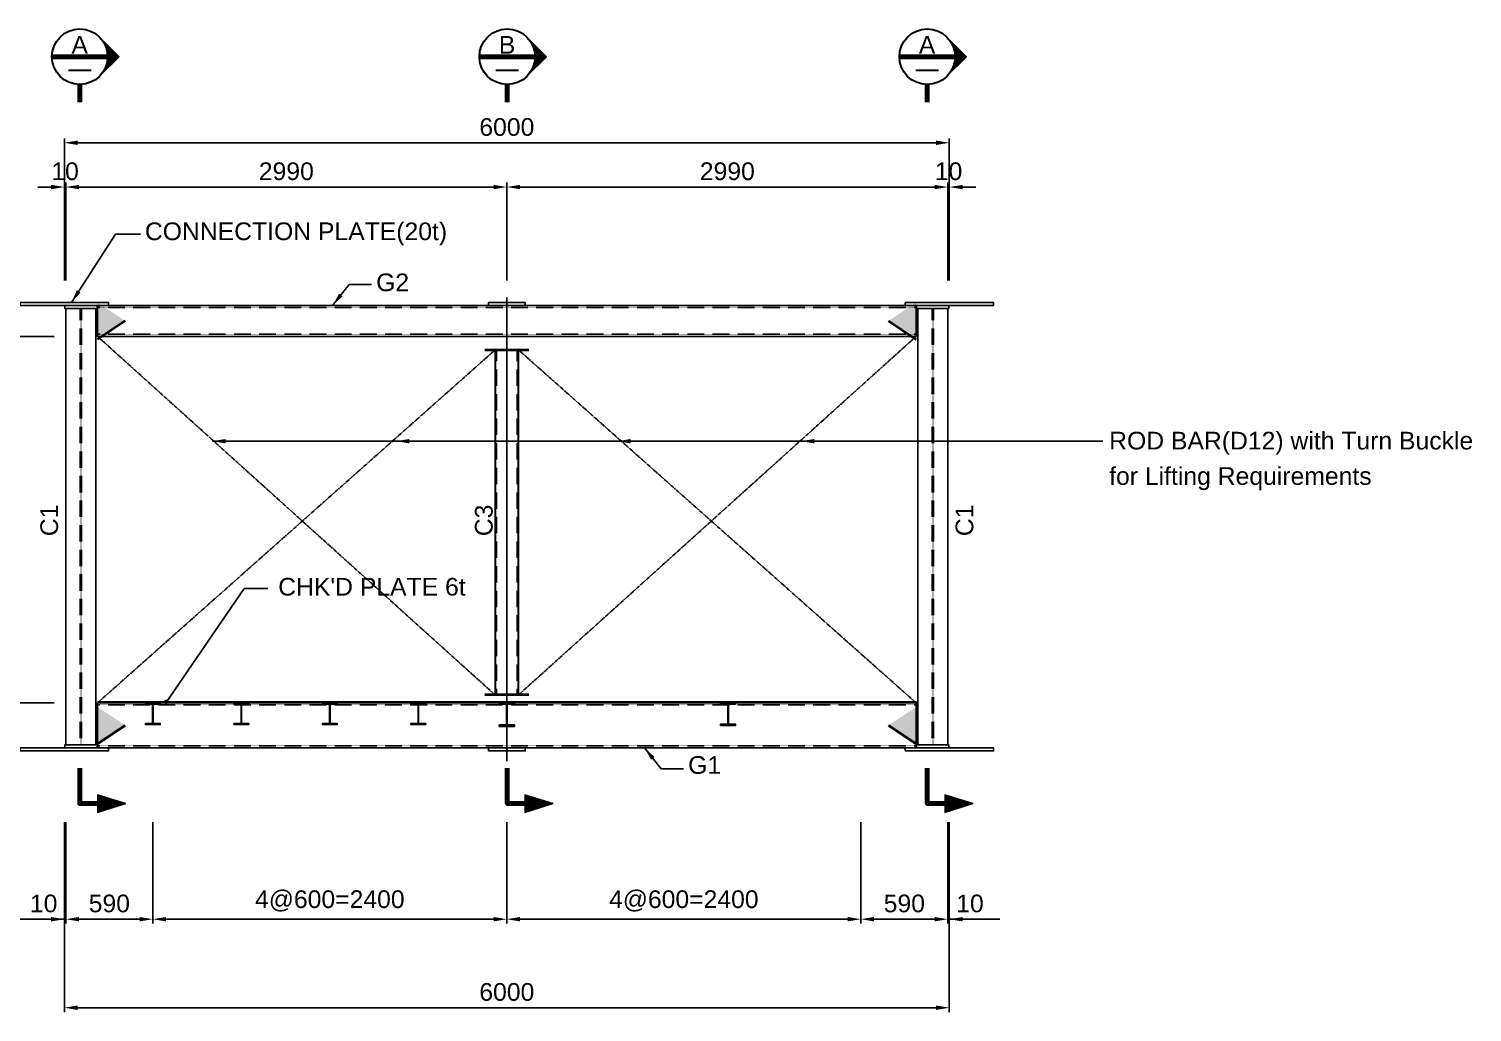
# Model space of a CAD drawing. Header units: millimetres. Extents: x 376548 to 485787, y -156716 to -17718.
# Drawn here: x 393001 to 402786, y -58053 to -51386 of the extents above; entities that cross this region are included whole.
import ezdxf
from ezdxf.enums import TextEntityAlignment as Align

# ---------------------------------------------------------------- set-up
doc = ezdxf.new("R2010")
doc.units = ezdxf.units.MM
doc.header["$LTSCALE"] = 2
for name, pattern in [('CENTER', [2, 1.25, -0.25, 0.25, -0.25]), ('CENTER2', [28.575, 19.05, -3.175, 3.175, -3.175]), ('HIDDEN', [0.375, 0.25, -0.125])]:
    doc.linetypes.add(name, pattern=pattern)
doc.layers.get('Defpoints').update_dxf_attribs({"color": 250})
for name, color, linetype in [('#20_GR', 3, 'Continuous'), ('C_BLOCK', 7, 'Continuous'), ('C_CEN', 1, 'CENTER'), ('C_COLUMN-01', 2, 'Continuous'), ('C_DIM', 7, 'Continuous'), ('C_GIRDER', 2, 'Continuous'), ('C_TEXT_01', 2, 'Continuous')]:
    doc.layers.add(name, color=color, linetype=linetype)
doc.layers.add('C_STEEL', color=2, linetype='Continuous', lineweight=30)
doc.styles.add('Arial', font='arial.ttf')
doc.dimstyles.new('일반도면_0020', dxfattribs={"dimtxt": 80, "dimasz": 60, "dimexe": 20, "dimexo": 100, "dimgap": 30, "dimtad": 1, "dimdec": 0, "dimzin": 0, "dimdsep": 46, "dimtxsty": 'Arial', "dimcen": -100, "dimclrd": 7, "dimclre": 7, "dimclrt": 2, "dimadec": 8, "dimazin": 0, "dimtfac": 1, "dimtdec": 0, "dimtix": 1, "dimtmove": 2, "dimatfit": 3, "dimfxl": 1, "dimtolj": 1, "dimtzin": 0, "dimarcsym": 0})
doc.dimstyles.new('일반도면_0030', dxfattribs={"dimtxt": 120, "dimasz": 90, "dimexe": 30, "dimexo": 150, "dimgap": 45, "dimtad": 1, "dimdec": 0, "dimzin": 0, "dimdsep": 46, "dimtxsty": 'Arial', "dimcen": -150, "dimclrd": 7, "dimclre": 7, "dimclrt": 2, "dimadec": 8, "dimazin": 0, "dimtfac": 1, "dimtdec": 0, "dimtix": 1, "dimtmove": 2, "dimatfit": 3, "dimfxl": 1, "dimtolj": 1, "dimtzin": 0, "dimarcsym": 0})

# ---------------------------------------------------------------- blocks, each defined once
blk = doc.blocks.new('MS')
at = {"layer": 'C_BLOCK', "color": 1, "linetype": 'Continuous', "lineweight": 13}
for p, q in [((-8.67, 3.56), (-7, 8.89)), ((-8.58, 3.62), (-7, 8.68)), ((-7, 8.89), (-5.33, 3.56)), ((-7, 8.68), (-5.42, 3.62)), ((-8.5, 3.69), (-7, 8.47)), ((-8.41, 3.75), (-7, 8.26)), ((-8.33, 3.81), (-7, 8.06)), ((-8.24, 3.87), (-7, 7.85)), ((-8.16, 3.94), (-7, 7.64)), ((-8.07, 4), (-7, 7.43)), ((-7.99, 4.06), (-7, 7.22)), ((-7.9, 4.12), (-7, 7.01)), ((-7.82, 4.19), (-7, 6.8)), ((-7.73, 4.25), (-7, 6.59)), ((-7.65, 4.31), (-7, 6.39)), ((-7.56, 4.37), (-7, 6.18)), ((-7.48, 4.43), (-7, 5.97)), ((-7.39, 4.5), (-7, 5.76)), ((-7, 8.47), (-5.5, 3.69)), ((-7, 8.26), (-5.59, 3.75)), ((-7, 8.06), (-5.67, 3.81)), ((-7, 7.85), (-5.76, 3.87)), ((-7, 7.64), (-5.84, 3.94)), ((-7, 7.43), (-5.93, 4)), ((-7, 7.22), (-6.01, 4.06)), ((-7, 7.01), (-6.1, 4.12)), ((-7, 6.8), (-6.18, 4.19)), ((-7, 6.59), (-6.27, 4.25)), ((-7, 6.39), (-6.35, 4.31)), ((-7, 6.18), (-6.44, 4.37)), ((-7, 5.97), (-6.52, 4.43)), ((-7, 5.76), (-6.61, 4.5)), ((-5.33, 3.56), (-8.67, 3.56)), ((-5.42, 3.62), (-8.58, 3.62)), ((-5.5, 3.69), (-8.5, 3.69)), ((-5.59, 3.75), (-8.41, 3.75)), ((-5.67, 3.81), (-8.33, 3.81)), ((-5.76, 3.87), (-8.24, 3.87)), ((-5.84, 3.94), (-8.16, 3.94)), ((-5.93, 4), (-8.07, 4)), ((-6.01, 4.06), (-7.99, 4.06)), ((-6.1, 4.12), (-7.9, 4.12)), ((-6.18, 4.19), (-7.82, 4.19)), ((-6.27, 4.25), (-7.73, 4.25)), ((-6.35, 4.31), (-7.65, 4.31)), ((-6.44, 4.37), (-7.56, 4.37)), ((-6.52, 4.43), (-7.48, 4.43)), ((-6.61, 4.5), (-7.39, 4.5)), ((-7.31, 4.56), (-7, 5.55)), ((-6.69, 4.56), (-7.31, 4.56)), ((-7.22, 4.62), (-7, 5.34)), ((-6.78, 4.62), (-7.22, 4.62)), ((-7.14, 4.68), (-7, 5.13)), ((-6.86, 4.68), (-7.14, 4.68)), ((-7.06, 4.75), (-7, 4.92)), ((-6.94, 4.75), (-7.06, 4.75)), ((-7, 5.55), (-6.69, 4.56)), ((-7, 5.34), (-6.78, 4.62)), ((-7, 5.13), (-6.86, 4.68)), ((-7, 4.92), (-6.94, 4.75))]:
    blk.add_line(p, q, dxfattribs=at)
at = {"layer": 'C_BLOCK', "color": 3, "linetype": 'Continuous', "lineweight": 70, "flags": 128}
blk.add_lwpolyline([(-7, 3.5), (-7, 0), (0, 0)], dxfattribs=at)
at = {"layer": 'C_BLOCK', "color": 1, "linetype": 'Continuous', "lineweight": 13}
blk.add_3dface([(-8.75, 3.5), (-7, 9.1), (-5.25, 3.5)], dxfattribs=at)
blk = doc.blocks.new('*D261')
at = {"layer": 'C_DIM', "color": 7, "lineweight": -2, "transparency": 16777216}
for p, q in [((392391.4, -53171.5), (392391.4, -53081.5)), ((392841.4, -53261.5), (392361.4, -53261.5)), ((392391.4, -53261.5), (392391.4, -53471.5)), ((393171.9, -53471.5), (392361.4, -53471.5)), ((392391.4, -53561.5), (392391.4, -53651.5))]:
    blk.add_line(p, q, dxfattribs=at)
at = {"layer": 'C_DIM', "color": 7, "transparency": 16777216}
for points in [[(392376.4, -53171.5), (392406.4, -53171.5), (392391.4, -53261.5)], [(392376.4, -53561.5), (392406.4, -53561.5), (392391.4, -53471.5)]]:
    blk.add_solid(points, dxfattribs=at)
at = {"layer": 'Defpoints', "color": 0, "transparency": 16777216}
for p in [(392991.4, -53261.5), (392391.4, -53471.5), (393321.9, -53471.5)]:
    blk.add_point(p, dxfattribs=at)
at = {"layer": 'C_DIM', "color": 2, "transparency": 16777216, "insert": (392285.1, -53398.9), "char_height": 120, "attachment_point": 5, "rotation": 90, "style": 'Arial'}
blk.add_mtext('\\A1;210', dxfattribs=at)
blk = doc.blocks.new('*D262')
at = {"layer": 'C_DIM', "color": 7, "lineweight": -2, "transparency": 16777216}
for p, q in [((393171.9, -53471.5), (392361.4, -53471.5)), ((392391.4, -53561.5), (392391.4, -55865.5)), ((393171.9, -55955.5), (392361.4, -55955.5))]:
    blk.add_line(p, q, dxfattribs=at)
at = {"layer": 'C_DIM', "color": 7, "transparency": 16777216}
for points in [[(392376.4, -53561.5), (392406.4, -53561.5), (392391.4, -53471.5)], [(392376.4, -55865.5), (392406.4, -55865.5), (392391.4, -55955.5)]]:
    blk.add_solid(points, dxfattribs=at)
at = {"layer": 'Defpoints', "color": 0, "transparency": 16777216}
for p in [(393321.9, -53471.5), (392391.4, -55955.5), (393321.9, -55955.5)]:
    blk.add_point(p, dxfattribs=at)
at = {"layer": 'C_DIM', "color": 2, "transparency": 16777216, "insert": (392285.1, -54713.5), "char_height": 120, "attachment_point": 5, "rotation": 90, "style": 'Arial'}
blk.add_mtext('\\A1;2484', dxfattribs=at)
blk = doc.blocks.new('*D263')
at = {"layer": 'C_DIM', "color": 7, "lineweight": -2, "transparency": 16777216}
for p, q in [((392391.4, -55865.5), (392391.4, -55775.5)), ((393171.9, -55955.5), (392361.4, -55955.5)), ((392391.4, -55955.5), (392391.4, -56261.5)), ((392841.4, -56261.5), (392361.4, -56261.5)), ((392391.4, -56351.5), (392391.4, -56441.5))]:
    blk.add_line(p, q, dxfattribs=at)
at = {"layer": 'C_DIM', "color": 7, "transparency": 16777216}
for points in [[(392376.4, -55865.5), (392406.4, -55865.5), (392391.4, -55955.5)], [(392376.4, -56351.5), (392406.4, -56351.5), (392391.4, -56261.5)]]:
    blk.add_solid(points, dxfattribs=at)
at = {"layer": 'Defpoints', "color": 0, "transparency": 16777216}
for p in [(393321.9, -55955.5), (392391.4, -56261.5), (392991.4, -56261.5)]:
    blk.add_point(p, dxfattribs=at)
at = {"layer": 'C_DIM', "color": 2, "transparency": 16777216, "insert": (392285.1, -56108.5), "char_height": 120, "attachment_point": 5, "rotation": 90, "style": 'Arial'}
blk.add_mtext('\\A1;306', dxfattribs=at)
blk = doc.blocks.new('*D264')
at = {"layer": 'C_DIM', "color": 7, "lineweight": -2, "transparency": 16777216}
for p, q in [((393241.4, -53091.5), (393241.4, -52128.5)), ((399241.4, -53091.5), (399241.4, -52128.5)), ((393331.4, -52158.5), (399151.4, -52158.5))]:
    blk.add_line(p, q, dxfattribs=at)
at = {"layer": 'C_DIM', "color": 7, "transparency": 16777216}
for points in [[(393331.4, -52143.5), (393331.4, -52173.5), (393241.4, -52158.5)], [(399151.4, -52143.5), (399151.4, -52173.5), (399241.4, -52158.5)]]:
    blk.add_solid(points, dxfattribs=at)
at = {"layer": 'Defpoints', "color": 0, "transparency": 16777216}
for p in [(399241.4, -52158.5), (393241.4, -53241.5), (399241.4, -53241.5)]:
    blk.add_point(p, dxfattribs=at)
at = {"layer": 'C_DIM', "color": 2, "transparency": 16777216, "insert": (396241.4, -52052.2), "char_height": 120, "attachment_point": 5, "style": 'Arial'}
blk.add_mtext('\\A1;6000', dxfattribs=at)
blk = doc.blocks.new('*D265')
at = {"layer": 'C_DIM', "color": 7, "lineweight": -2, "transparency": 16777216}
for p, q in [((393251.4, -53091.5), (393251.4, -52428.5)), ((396241.4, -53091.5), (396241.4, -52428.5)), ((393341.4, -52458.5), (396151.4, -52458.5))]:
    blk.add_line(p, q, dxfattribs=at)
at = {"layer": 'C_DIM', "color": 7, "transparency": 16777216}
for points in [[(393341.4, -52443.5), (393341.4, -52473.5), (393251.4, -52458.5)], [(396151.4, -52443.5), (396151.4, -52473.5), (396241.4, -52458.5)]]:
    blk.add_solid(points, dxfattribs=at)
at = {"layer": 'Defpoints', "color": 0, "transparency": 16777216}
for p in [(396241.4, -52458.5), (393251.4, -53241.5), (396241.4, -53241.5)]:
    blk.add_point(p, dxfattribs=at)
at = {"layer": 'C_DIM', "color": 2, "transparency": 16777216, "insert": (394746.4, -52352.2), "char_height": 120, "attachment_point": 5, "style": 'Arial'}
blk.add_mtext('\\A1;2990', dxfattribs=at)
blk = doc.blocks.new('*D266')
at = {"layer": 'C_DIM', "color": 7, "lineweight": -2, "transparency": 16777216}
for p, q in [((393241.4, -53091.5), (393241.4, -52428.5)), ((393251.4, -53091.5), (393251.4, -52428.5)), ((393151.4, -52458.5), (393061.4, -52458.5)), ((393251.4, -52458.5), (393241.4, -52458.5)), ((393341.4, -52458.5), (393431.4, -52458.5))]:
    blk.add_line(p, q, dxfattribs=at)
at = {"layer": 'C_DIM', "color": 7, "transparency": 16777216}
for points in [[(393151.4, -52443.5), (393151.4, -52473.5), (393241.4, -52458.5)], [(393341.4, -52443.5), (393341.4, -52473.5), (393251.4, -52458.5)]]:
    blk.add_solid(points, dxfattribs=at)
at = {"layer": 'Defpoints', "color": 0, "transparency": 16777216}
for p in [(393241.4, -52458.5), (393241.4, -53241.5), (393251.4, -53241.5)]:
    blk.add_point(p, dxfattribs=at)
at = {"layer": 'C_DIM', "color": 2, "transparency": 16777216, "insert": (393246.4, -52352.2), "char_height": 120, "attachment_point": 5, "style": 'Arial'}
blk.add_mtext('\\A1;10', dxfattribs=at)
blk = doc.blocks.new('*D267')
at = {"layer": 'C_DIM', "color": 7, "lineweight": -2, "transparency": 16777216}
for p, q in [((396241.4, -53091.5), (396241.4, -52428.5)), ((399231.4, -53091.5), (399231.4, -52428.5)), ((399141.4, -52458.5), (396331.4, -52458.5))]:
    blk.add_line(p, q, dxfattribs=at)
at = {"layer": 'C_DIM', "color": 7, "transparency": 16777216}
for points in [[(396331.4, -52443.5), (396331.4, -52473.5), (396241.4, -52458.5)], [(399141.4, -52443.5), (399141.4, -52473.5), (399231.4, -52458.5)]]:
    blk.add_solid(points, dxfattribs=at)
at = {"layer": 'Defpoints', "color": 0, "transparency": 16777216}
for p in [(396241.4, -52458.5), (396241.4, -53241.5), (399231.4, -53241.5)]:
    blk.add_point(p, dxfattribs=at)
at = {"layer": 'C_DIM', "color": 2, "transparency": 16777216, "insert": (397736.4, -52352.2), "char_height": 120, "attachment_point": 5, "style": 'Arial'}
blk.add_mtext('\\A1;2990', dxfattribs=at)
blk = doc.blocks.new('*D268')
at = {"layer": 'C_DIM', "color": 7, "lineweight": -2, "transparency": 16777216}
for p, q in [((399231.4, -53091.5), (399231.4, -52428.5)), ((399241.4, -53091.5), (399241.4, -52428.5)), ((399141.4, -52458.5), (399051.4, -52458.5)), ((399231.4, -52458.5), (399241.4, -52458.5)), ((399331.4, -52458.5), (399421.4, -52458.5))]:
    blk.add_line(p, q, dxfattribs=at)
at = {"layer": 'C_DIM', "color": 7, "transparency": 16777216}
for points in [[(399141.4, -52443.5), (399141.4, -52473.5), (399231.4, -52458.5)], [(399331.4, -52443.5), (399331.4, -52473.5), (399241.4, -52458.5)]]:
    blk.add_solid(points, dxfattribs=at)
at = {"layer": 'Defpoints', "color": 0, "transparency": 16777216}
for p in [(399241.4, -52458.5), (399231.4, -53241.5), (399241.4, -53241.5)]:
    blk.add_point(p, dxfattribs=at)
at = {"layer": 'C_DIM', "color": 2, "transparency": 16777216, "insert": (399236.4, -52352.2), "char_height": 120, "attachment_point": 5, "style": 'Arial'}
blk.add_mtext('\\A1;10', dxfattribs=at)
blk = doc.blocks.new('*D112')
at = {"layer": 'C_DIM', "color": 7, "lineweight": -2, "transparency": 16777216}
for p, q in [((393241.4, -56765.6), (393241.4, -58053)), ((399241.4, -56765.6), (399241.4, -58053)), ((393331.4, -58023), (399151.4, -58023))]:
    blk.add_line(p, q, dxfattribs=at)
at = {"layer": 'C_DIM', "color": 7, "transparency": 16777216}
for points in [[(393331.4, -58008), (393331.4, -58038), (393241.4, -58023)], [(399151.4, -58008), (399151.4, -58038), (399241.4, -58023)]]:
    blk.add_solid(points, dxfattribs=at)
at = {"layer": 'Defpoints', "color": 0, "transparency": 16777216}
for p in [(393241.4, -56615.6), (399241.4, -56615.6), (399241.4, -58023)]:
    blk.add_point(p, dxfattribs=at)
at = {"layer": 'C_DIM', "color": 2, "transparency": 16777216, "insert": (396241.4, -57916.8), "char_height": 120, "attachment_point": 5, "style": 'Arial'}
blk.add_mtext('\\A1;6000', dxfattribs=at)
blk = doc.blocks.new('*D113')
at = {"layer": 'C_DIM', "color": 7, "lineweight": -2, "transparency": 16777216}
for p, q in [((393241.4, -56765.6), (393241.4, -57453)), ((393251.4, -56765.6), (393251.4, -57453)), ((393151.4, -57423), (393061.4, -57423)), ((393251.4, -57423), (393241.4, -57423)), ((393341.4, -57423), (393431.4, -57423))]:
    blk.add_line(p, q, dxfattribs=at)
at = {"layer": 'C_DIM', "color": 7, "transparency": 16777216}
for points in [[(393151.4, -57408), (393151.4, -57438), (393241.4, -57423)], [(393341.4, -57408), (393341.4, -57438), (393251.4, -57423)]]:
    blk.add_solid(points, dxfattribs=at)
at = {"layer": 'Defpoints', "color": 0, "transparency": 16777216}
for p in [(393241.4, -56615.6), (393251.4, -56615.6), (393241.4, -57423)]:
    blk.add_point(p, dxfattribs=at)
at = {"layer": 'C_DIM', "color": 2, "transparency": 16777216, "insert": (393101.3, -57316.8), "char_height": 120, "attachment_point": 5, "style": 'Arial'}
blk.add_mtext('\\A1;10', dxfattribs=at)
blk = doc.blocks.new('*D114')
at = {"layer": 'C_DIM', "color": 7, "lineweight": -2, "transparency": 16777216}
for p, q in [((399231.4, -56765.6), (399231.4, -57453)), ((399241.4, -56765.6), (399241.4, -57453)), ((399141.4, -57423), (399051.4, -57423)), ((399241.4, -57423), (399231.4, -57423)), ((399331.4, -57423), (399421.4, -57423))]:
    blk.add_line(p, q, dxfattribs=at)
at = {"layer": 'C_DIM', "color": 7, "transparency": 16777216}
for points in [[(399141.4, -57408), (399141.4, -57438), (399231.4, -57423)], [(399331.4, -57408), (399331.4, -57438), (399241.4, -57423)]]:
    blk.add_solid(points, dxfattribs=at)
at = {"layer": 'Defpoints', "color": 0, "transparency": 16777216}
for p in [(399231.4, -56615.6), (399241.4, -56615.6), (399231.4, -57423)]:
    blk.add_point(p, dxfattribs=at)
at = {"layer": 'C_DIM', "color": 2, "transparency": 16777216, "insert": (399381.5, -57316.8), "char_height": 120, "attachment_point": 5, "style": 'Arial'}
blk.add_mtext('\\A1;10', dxfattribs=at)
blk = doc.blocks.new('*D115')
at = {"layer": 'C_DIM', "color": 7, "lineweight": -2, "transparency": 16777216}
for p, q in [((393841.4, -56765.6), (393841.4, -57453)), ((396241.4, -56765.6), (396241.4, -57453)), ((393931.4, -57423), (396151.4, -57423))]:
    blk.add_line(p, q, dxfattribs=at)
at = {"layer": 'C_DIM', "color": 7, "transparency": 16777216}
for points in [[(393931.4, -57408), (393931.4, -57438), (393841.4, -57423)], [(396151.4, -57408), (396151.4, -57438), (396241.4, -57423)]]:
    blk.add_solid(points, dxfattribs=at)
at = {"layer": 'Defpoints', "color": 0, "transparency": 16777216}
for p in [(393841.4, -56615.6), (396241.4, -56615.6), (396241.4, -57423)]:
    blk.add_point(p, dxfattribs=at)
at = {"layer": 'C_DIM', "color": 2, "transparency": 16777216, "insert": (395041.4, -57299.3), "char_height": 120, "attachment_point": 5, "style": 'Arial'}
blk.add_mtext('\\A1;4@600=2400', dxfattribs=at)
blk = doc.blocks.new('*D116')
at = {"layer": 'C_DIM', "color": 7, "lineweight": -2, "transparency": 16777216}
for p, q in [((393251.4, -56765.6), (393251.4, -57453)), ((393841.4, -56765.6), (393841.4, -57453)), ((393751.4, -57423), (393341.4, -57423))]:
    blk.add_line(p, q, dxfattribs=at)
at = {"layer": 'C_DIM', "color": 7, "transparency": 16777216}
for points in [[(393341.4, -57408), (393341.4, -57438), (393251.4, -57423)], [(393751.4, -57408), (393751.4, -57438), (393841.4, -57423)]]:
    blk.add_solid(points, dxfattribs=at)
at = {"layer": 'Defpoints', "color": 0, "transparency": 16777216}
for p in [(393251.4, -56615.6), (393841.4, -56615.6), (393251.4, -57423)]:
    blk.add_point(p, dxfattribs=at)
at = {"layer": 'C_DIM', "color": 2, "transparency": 16777216, "insert": (393546.4, -57316.8), "char_height": 120, "attachment_point": 5, "style": 'Arial'}
blk.add_mtext('\\A1;590', dxfattribs=at)
blk = doc.blocks.new('*D44')
at = {"layer": 'C_DIM', "color": 7, "lineweight": -2, "transparency": 16777216}
for p, q in [((396241.4, -56765.6), (396241.4, -57453)), ((398641.4, -56765.6), (398641.4, -57453)), ((398551.4, -57423), (396331.4, -57423))]:
    blk.add_line(p, q, dxfattribs=at)
at = {"layer": 'C_DIM', "color": 7, "transparency": 16777216}
for points in [[(396331.4, -57408), (396331.4, -57438), (396241.4, -57423)], [(398551.4, -57408), (398551.4, -57438), (398641.4, -57423)]]:
    blk.add_solid(points, dxfattribs=at)
at = {"layer": 'Defpoints', "color": 0, "transparency": 16777216}
for p in [(396241.4, -56615.6), (398641.4, -56615.6), (396241.4, -57423)]:
    blk.add_point(p, dxfattribs=at)
at = {"layer": 'C_DIM', "color": 2, "transparency": 16777216, "insert": (397441.4, -57299.3), "char_height": 120, "attachment_point": 5, "style": 'Arial'}
blk.add_mtext('\\A1;4@600=2400', dxfattribs=at)
blk = doc.blocks.new('*D45')
at = {"layer": 'C_DIM', "color": 7, "lineweight": -2, "transparency": 16777216}
for p, q in [((398641.4, -56765.6), (398641.4, -57453)), ((399231.4, -56765.6), (399231.4, -57453)), ((398731.4, -57423), (399141.4, -57423))]:
    blk.add_line(p, q, dxfattribs=at)
at = {"layer": 'C_DIM', "color": 7, "transparency": 16777216}
for points in [[(398731.4, -57408), (398731.4, -57438), (398641.4, -57423)], [(399141.4, -57408), (399141.4, -57438), (399231.4, -57423)]]:
    blk.add_solid(points, dxfattribs=at)
at = {"layer": 'Defpoints', "color": 0, "transparency": 16777216}
for p in [(398641.4, -56615.6), (399231.4, -56615.6), (399231.4, -57423)]:
    blk.add_point(p, dxfattribs=at)
at = {"layer": 'C_DIM', "color": 2, "transparency": 16777216, "insert": (398936.4, -57316.8), "char_height": 120, "attachment_point": 5, "style": 'Arial'}
blk.add_mtext('\\A1;590', dxfattribs=at)

msp = doc.modelspace()

# ---------------------------------------------------------------- linework, layer by layer
at = {"layer": '#20_GR', "color": 1}
for p, q in [((393932.1, -55953.8), (394460, -55179.8)), ((394460, -55179.8), (394620.5, -55179.8))]:
    msp.add_line(p, q, dxfattribs=at)
at = {"color": 4, "const_width": 15}
msp.add_lwpolyline([(393939.6, -55948.8, -1), (393924.6, -55948.8, -1)], format="xyb", close=True, dxfattribs=at)
at = {"layer": 'C_BLOCK', "color": 1, "linetype": 'Continuous', "lineweight": 0}
for p, q in [((393613, -51574.5), (393473.2, -51435.1)), ((396510.5, -51574.5), (396370.7, -51435.1)), ((399358, -51574.5), (399218.2, -51435.1)), ((393521.6, -51643.9), (393602, -51563.5)), ((393529.7, -51530.8), (393549.5, -51511)), ((393530.7, -51534.9), (393552, -51513.5)), ((393531.5, -51539), (393554.5, -51516)), ((393532.3, -51543.3), (393557, -51518.5)), ((393532.9, -51547.6), (393559.5, -51521)), ((393533.5, -51552), (393562, -51523.5)), ((393534, -51556.5), (393564.5, -51526)), ((393534.4, -51561.2), (393567, -51528.5)), ((393534.6, -51565.9), (393569.5, -51531)), ((393534.8, -51570.7), (393572, -51533.5)), ((393534.8, -51575.7), (393574.5, -51536)), ((396419.1, -51643.9), (396499.5, -51563.5)), ((396427.2, -51530.8), (396447, -51511)), ((396428.2, -51534.9), (396449.5, -51513.5)), ((396429, -51539), (396452, -51516)), ((396429.8, -51543.3), (396454.5, -51518.5)), ((396430.4, -51547.6), (396457, -51521)), ((396431, -51552), (396459.5, -51523.5)), ((396431.5, -51556.5), (396462, -51526)), ((396431.9, -51561.2), (396464.5, -51528.5)), ((396432.1, -51565.9), (396467, -51531)), ((396432.3, -51570.7), (396469.5, -51533.5)), ((396432.3, -51575.7), (396472, -51536)), ((399266.6, -51643.9), (399347, -51563.5)), ((399274.7, -51530.8), (399294.5, -51511)), ((399275.7, -51534.9), (399297, -51513.5)), ((399276.5, -51539), (399299.5, -51516)), ((399277.3, -51543.3), (399302, -51518.5)), ((399277.9, -51547.6), (399304.5, -51521)), ((399278.5, -51552), (399307, -51523.5)), ((399279, -51556.5), (399309.5, -51526)), ((399279.4, -51561.2), (399312, -51528.5)), ((399279.6, -51565.9), (399314.5, -51531)), ((399279.8, -51570.7), (399317, -51533.5)), ((399279.8, -51575.7), (399319.5, -51536)), ((393613, -51574.5), (393478.3, -51709.1)), ((393494.6, -51691), (393612, -51573.5)), ((393506.4, -51674.2), (393609.5, -51571)), ((396510.5, -51574.5), (396375.8, -51709.1)), ((396392.1, -51691), (396509.5, -51573.5)), ((396403.9, -51674.2), (396507, -51571)), ((399358, -51574.5), (399223.3, -51709.1)), ((399239.6, -51691), (399357, -51573.5)), ((399251.4, -51674.2), (399354.5, -51571))]:
    msp.add_line(p, q, dxfattribs=at)
at = {"layer": 'C_BLOCK', "color": 1, "linetype": 'Continuous', "lineweight": 13}
for p, q in [((393479.5, -51441), (393479.5, -51441)), ((393482, -51443.6), (393482, -51443.5)), ((393484.4, -51446.1), (393484.5, -51446)), ((393486.8, -51448.7), (393487, -51448.5)), ((393489.1, -51451.4), (393489.5, -51451)), ((393491.4, -51454.1), (393492, -51453.5)), ((393493.7, -51456.9), (393494.5, -51456)), ((393495.8, -51459.7), (393497, -51458.5)), ((393498, -51462.5), (393499.5, -51461)), ((393500.1, -51465.4), (393502, -51463.5)), ((393502.2, -51468.4), (393504.5, -51466)), ((393504.1, -51471.4), (393507, -51468.5)), ((396377, -51441), (396377, -51441)), ((396379.5, -51443.6), (396379.5, -51443.5)), ((396381.9, -51446.1), (396382, -51446)), ((396384.3, -51448.7), (396384.5, -51448.5)), ((396386.6, -51451.4), (396387, -51451)), ((396388.9, -51454.1), (396389.5, -51453.5)), ((396391.2, -51456.9), (396392, -51456)), ((396393.3, -51459.7), (396394.5, -51458.5)), ((396395.5, -51462.5), (396397, -51461)), ((396397.6, -51465.4), (396399.5, -51463.5)), ((396399.7, -51468.4), (396402, -51466)), ((396401.6, -51471.4), (396404.5, -51468.5)), ((399224.5, -51441), (399224.5, -51441)), ((399227, -51443.6), (399227, -51443.5)), ((399229.4, -51446.1), (399229.5, -51446)), ((399231.8, -51448.7), (399232, -51448.5)), ((399234.1, -51451.4), (399234.5, -51451)), ((399236.4, -51454.1), (399237, -51453.5)), ((399238.7, -51456.9), (399239.5, -51456)), ((399240.8, -51459.7), (399242, -51458.5)), ((399243, -51462.5), (399244.5, -51461)), ((399245.1, -51465.4), (399247, -51463.5)), ((399247.2, -51468.4), (399249.5, -51466)), ((399249.1, -51471.4), (399252, -51468.5)), ((393506.1, -51474.4), (393509.5, -51471)), ((393508, -51477.5), (393512, -51473.5)), ((393509.9, -51480.7), (393514.5, -51476)), ((393511.6, -51483.9), (393517, -51478.5)), ((393513.4, -51487.1), (393519.5, -51481)), ((393515.1, -51490.5), (393522, -51483.5)), ((393516.7, -51493.8), (393524.5, -51486)), ((393517.9, -51652.7), (393604.5, -51566)), ((393518.3, -51497.2), (393527, -51488.5)), ((393519.8, -51500.7), (393529.5, -51491)), ((393521.3, -51504.3), (393532, -51493.5)), ((393522.7, -51507.8), (393534.5, -51496)), ((393524, -51511.5), (393537, -51498.5)), ((393524.6, -51636), (393599.5, -51561)), ((393525.3, -51515.2), (393539.5, -51501)), ((393526.5, -51519), (393542, -51503.5)), ((393527, -51628.6), (393597, -51558.5)), ((393527.6, -51522.9), (393544.5, -51506)), ((393528.7, -51526.8), (393547, -51508.5)), ((393528.9, -51621.7), (393594.5, -51556)), ((393530.4, -51615.1), (393592, -51553.5)), ((393531.7, -51608.8), (393589.5, -51551)), ((393532.7, -51602.8), (393587, -51548.5)), ((393533.5, -51597.1), (393584.5, -51546)), ((393534.1, -51591.4), (393582, -51543.5)), ((393534.5, -51586), (393579.5, -51541)), ((393534.7, -51580.8), (393577, -51538.5)), ((396403.6, -51474.4), (396407, -51471)), ((396405.5, -51477.5), (396409.5, -51473.5)), ((396407.4, -51480.7), (396412, -51476)), ((396409.1, -51483.9), (396414.5, -51478.5)), ((396410.9, -51487.1), (396417, -51481)), ((396412.6, -51490.5), (396419.5, -51483.5)), ((396414.2, -51493.8), (396422, -51486)), ((396415.4, -51652.7), (396502, -51566)), ((396415.8, -51497.2), (396424.5, -51488.5)), ((396417.3, -51500.7), (396427, -51491)), ((396418.8, -51504.3), (396429.5, -51493.5)), ((396420.2, -51507.8), (396432, -51496)), ((396421.5, -51511.5), (396434.5, -51498.5)), ((396422.1, -51636), (396497, -51561)), ((396422.8, -51515.2), (396437, -51501)), ((396424, -51519), (396439.5, -51503.5)), ((396424.5, -51628.6), (396494.5, -51558.5)), ((396425.1, -51522.9), (396442, -51506)), ((396426.2, -51526.8), (396444.5, -51508.5)), ((396426.4, -51621.7), (396492, -51556)), ((396427.9, -51615.1), (396489.5, -51553.5)), ((396429.2, -51608.8), (396487, -51551)), ((396430.2, -51602.8), (396484.5, -51548.5)), ((396431, -51597.1), (396482, -51546)), ((396431.6, -51591.4), (396479.5, -51543.5)), ((396432, -51586), (396477, -51541)), ((396432.2, -51580.8), (396474.5, -51538.5)), ((399251.1, -51474.4), (399254.5, -51471)), ((399253, -51477.5), (399257, -51473.5)), ((399254.9, -51480.7), (399259.5, -51476)), ((399256.6, -51483.9), (399262, -51478.5)), ((399258.4, -51487.1), (399264.5, -51481)), ((399260.1, -51490.5), (399267, -51483.5)), ((399261.7, -51493.8), (399269.5, -51486)), ((399262.9, -51652.7), (399349.5, -51566)), ((399263.3, -51497.2), (399272, -51488.5)), ((399264.8, -51500.7), (399274.5, -51491)), ((399266.3, -51504.3), (399277, -51493.5)), ((399267.7, -51507.8), (399279.5, -51496)), ((399269, -51511.5), (399282, -51498.5)), ((399269.6, -51636), (399344.5, -51561)), ((399270.3, -51515.2), (399284.5, -51501)), ((399271.5, -51519), (399287, -51503.5)), ((399272, -51628.6), (399342, -51558.5)), ((399272.6, -51522.9), (399289.5, -51506)), ((399273.7, -51526.8), (399292, -51508.5)), ((399273.9, -51621.7), (399339.5, -51556)), ((399275.4, -51615.1), (399337, -51553.5)), ((399276.7, -51608.8), (399334.5, -51551)), ((399277.7, -51602.8), (399332, -51548.5)), ((399278.5, -51597.1), (399329.5, -51546)), ((399279.1, -51591.4), (399327, -51543.5)), ((399279.5, -51586), (399324.5, -51541)), ((399279.7, -51580.8), (399322, -51538.5)), ((393513.1, -51662.4), (393607, -51568.5)), ((396410.6, -51662.4), (396504.5, -51568.5)), ((399258.1, -51662.4), (399352, -51568.5))]:
    msp.add_line(p, q, dxfattribs=at)
at = {"layer": 'C_BLOCK', "color": 3, "linetype": 'Continuous', "lineweight": 53}
for p, q in [((393534.9, -51574.5), (393157.7, -51574.5)), ((396432.4, -51574.5), (396055.2, -51574.5)), ((399279.9, -51574.5), (398902.7, -51574.5))]:
    msp.add_line(p, q, dxfattribs=at)
at = {"layer": 'C_BLOCK', "color": 1, "linetype": 'Continuous', "lineweight": 70}
for p, q in [((393534.9, -51574.5), (393157.7, -51574.5)), ((396432.4, -51574.5), (396055.2, -51574.5)), ((399279.9, -51574.5), (398902.7, -51574.5))]:
    msp.add_line(p, q, dxfattribs=at)
at = {"layer": 'C_BLOCK', "color": 2, "linetype": 'Continuous', "lineweight": 30}
for p, q in [((393423.4, -51668.8), (393269.2, -51668.8)), ((396320.9, -51668.8), (396166.7, -51668.8)), ((399168.4, -51668.8), (399014.2, -51668.8))]:
    msp.add_line(p, q, dxfattribs=at)
at = {"layer": 'C_BLOCK', "color": 3, "linetype": 'Continuous', "lineweight": 70}
for p, q in [((393346.3, -51882.9), (393346.3, -51763.1)), ((396243.8, -51882.9), (396243.8, -51763.1)), ((399091.3, -51882.9), (399091.3, -51763.1))]:
    msp.add_line(p, q, dxfattribs=at)
at = {"layer": 'C_BLOCK', "color": 2, "linetype": 'Continuous', "lineweight": 30}
for centre in [(393346.3, -51574.5), (396243.8, -51574.5), (399091.3, -51574.5)]:
    msp.add_circle(centre, 188.6, dxfattribs=at)
at = {"layer": 'C_CEN'}
for p, q in [((396241.4, -56351.7), (396241.4, -53208.5)), ((393466.9, -55949.5), (399015.9, -55949.5)), ((393466.9, -55955.5), (399015.9, -55955.5)), ((399015.9, -55949.5), (399015.9, -55955.5))]:
    msp.add_line(p, q, dxfattribs=at)
at = {"layer": 'C_COLUMN-01'}
for p, q in [((393250.9, -56241.5), (393250.9, -53281.5)), ((393250.9, -53281.5), (393456.9, -53281.5)), ((399231.9, -56241.5), (399231.9, -53281.5)), ((393456.9, -56241.5), (393250.9, -56241.5))]:
    msp.add_line(p, q, dxfattribs=at)
for points in [[(393454.9, -53281.5), (393454.9, -56241.5)], [(399027.9, -53281.5), (399027.9, -56241.5)]]:
    msp.add_lwpolyline(points, dxfattribs=at)
msp.add_lwpolyline([(393466.9, -53471.5), (393466.9, -53261.5), (399015.9, -53261.5), (399015.9, -53471.5)], close=True, dxfattribs=at)
at = {"layer": 'C_DIM', "color": 7}
msp.add_line((393241.4, -57423), (392884.4, -57423), dxfattribs=at)
at = {"layer": 'C_DIM'}
msp.add_line((399241.4, -57423), (399584, -57423), dxfattribs=at)
for points in [[(395581.1, -54196.8), (395491.1, -54181.8), (395581.1, -54166.8)], [(397081.7, -54196.8), (396991.7, -54181.8), (397081.7, -54166.8)], [(398327.1, -54196.8), (398237.1, -54181.8), (398327.1, -54166.8)]]:
    msp.add_solid(points, dxfattribs=at)
at = {"layer": 'C_GIRDER', "linetype": 'HIDDEN'}
for p, q in [((393348.9, -53281.5), (393348.9, -56241.5)), ((393356.8, -53281.5), (393356.8, -56241.5)), ((399015.9, -53276.1), (393466.9, -53276.1)), ((399125.9, -53281.5), (399125.9, -56241.5)), ((399133.8, -53281.5), (399133.8, -56241.5)), ((399015.9, -53456.9), (393466.9, -53456.9)), ((396171.7, -55901.5), (396171.7, -53563.5)), ((396311.1, -55901.5), (396311.1, -53563.5)), ((393466.9, -55970.1), (399015.9, -55970.1)), ((393466.9, -56246.9), (399015.9, -56246.9))]:
    msp.add_line(p, q, dxfattribs=at)
at = {"layer": 'C_GIRDER', "linetype": 'CENTER2', "ltscale": 0.2}
for p, q in [((396161.4, -55901.5), (393466.9, -53471.5)), ((396321.4, -55901.5), (399015.9, -53471.5)), ((393466.9, -55955.5), (396161.4, -53563.5)), ((399015.9, -55955.5), (396321.4, -53563.5))]:
    msp.add_line(p, q, dxfattribs=at)
at = {"layer": 'C_GIRDER'}
for points in [[(392941.4, -53241.5), (393541.4, -53241.5), (393541.4, -53261.5), (392941.4, -53261.5)], [(393243.9, -53261.5), (393463.9, -53261.5), (393463.9, -53281.5), (393243.9, -53281.5)], [(396116.4, -53241.5), (396366.4, -53241.5), (396366.4, -53261.5), (396116.4, -53261.5)], [(398941.4, -53241.5), (399541.4, -53241.5), (399541.4, -53261.5), (398941.4, -53261.5)], [(399238.9, -53261.5), (399018.9, -53261.5), (399018.9, -53281.5), (399238.9, -53281.5)], [(396321.4, -55901.5), (396321.4, -53563.5), (396161.4, -53563.5), (396161.4, -55901.5)], [(393466.9, -55955.5), (399015.9, -55955.5), (399015.9, -56261.5), (393466.9, -56261.5)], [(392941.4, -56281.5), (393541.4, -56281.5), (393541.4, -56261.5), (392941.4, -56261.5)], [(393243.9, -56261.5), (393463.9, -56261.5), (393463.9, -56241.5), (393243.9, -56241.5)], [(396116.4, -56281.5), (396366.4, -56281.5), (396366.4, -56261.5), (396116.4, -56261.5)], [(398941.4, -56281.5), (399541.4, -56281.5), (399541.4, -56261.5), (398941.4, -56261.5)], [(399238.9, -56261.5), (399018.9, -56261.5), (399018.9, -56241.5), (399238.9, -56241.5)]]:
    msp.add_lwpolyline(points, close=True, dxfattribs=at)
at = {"layer": 'C_GIRDER', "color": 1}
for points in [[(393791.4, -55955.5), (393791.4, -55962.6), (393839.2, -55962.6), (393839.2, -56096.4), (393791.4, -56096.4), (393791.4, -56103.5), (393891.4, -56103.5), (393891.4, -56096.4), (393843.5, -56096.4), (393843.5, -55962.6), (393891.4, -55962.6), (393891.4, -55955.5)], [(394391.4, -55955.5), (394391.4, -55962.6), (394439.2, -55962.6), (394439.2, -56096.4), (394391.4, -56096.4), (394391.4, -56103.5), (394491.4, -56103.5), (394491.4, -56096.4), (394443.5, -56096.4), (394443.5, -55962.6), (394491.4, -55962.6), (394491.4, -55955.5)], [(394991.4, -55955.5), (394991.4, -55962.6), (395039.2, -55962.6), (395039.2, -56096.4), (394991.4, -56096.4), (394991.4, -56103.5), (395091.4, -56103.5), (395091.4, -56096.4), (395043.5, -56096.4), (395043.5, -55962.6), (395091.4, -55962.6), (395091.4, -55955.5)], [(395591.4, -55955.5), (395591.4, -55962.6), (395639.2, -55962.6), (395639.2, -56096.4), (395591.4, -56096.4), (395591.4, -56103.5), (395691.4, -56103.5), (395691.4, -56096.4), (395643.5, -56096.4), (395643.5, -55962.6), (395691.4, -55962.6), (395691.4, -55955.5)], [(396292.4, -55955.5), (396190.4, -55955.5), (396190.4, -55965.8), (396238.1, -55965.8), (396238.1, -56105.2), (396190.4, -56105.2), (396190.4, -56115.5), (396292.4, -56115.5), (396292.4, -56105.2), (396244.7, -56105.2), (396244.7, -55965.8), (396292.4, -55965.8)], [(397792.4, -55962.6), (397743.5, -55962.6), (397743.5, -56101.4), (397792.4, -56101.4), (397792.4, -56108.5), (397690.4, -56108.5), (397690.4, -56101.4), (397739.2, -56101.4), (397739.2, -55962.6), (397690.4, -55962.6), (397690.4, -55955.5), (397792.4, -55955.5)]]:
    msp.add_lwpolyline(points, close=True, dxfattribs=at)
at = {"layer": 'C_STEEL', "color": 6, "lineweight": 40}
for p, q in [((393654.4, -53366.5), (393466.9, -53491.5)), ((398828.4, -53366.5), (399015.9, -53491.5)), ((396391.4, -53563.5), (396091.4, -53563.5)), ((396391.4, -55901.5), (396091.4, -55901.5)), ((393654.4, -56108.5), (393466.9, -56233.5)), ((398828.4, -56108.5), (399015.9, -56233.5))]:
    msp.add_line(p, q, dxfattribs=at)
for points in [[(393466.9, -53241.5), (393466.9, -53491.5), (393654.4, -53366.5)], [(399015.9, -53241.5), (399015.9, -53491.5), (398828.4, -53366.5)], [(393466.9, -55983.5), (393466.9, -56233.5), (393654.4, -56108.5)], [(399015.9, -55983.5), (399015.9, -56233.5), (398828.4, -56108.5)]]:
    msp.add_solid(points, dxfattribs=at)

# ---------------------------------------------------------------- block references
at = {"layer": 'C_BLOCK', "color": 7, "linetype": 'Continuous', "lineweight": 0, "xscale": -34.28571428571428, "yscale": 34.28571428571428, "zscale": 34.28571428571428, "rotation": 270}
for p in [(393346.3, -56399.3), (396243.8, -56399.3), (399091.3, -56399.3)]:
    msp.add_blockref('MS', p, dxfattribs=at)

# ---------------------------------------------------------------- texts
at = {"layer": 'C_BLOCK', "color": 2, "linetype": 'Continuous', "lineweight": 30, "style": 'Arial'}
for s, p in [('A', (393345.5, -51494.1)), ('B', (396243, -51494.1)), ('A', (399090.5, -51494.1))]:
    msp.add_text(s, height=120, dxfattribs=at).set_placement(p, align=Align.MIDDLE_CENTER)
at = {"layer": 'C_TEXT_01', "style": 'Arial'}
for s, p in [('CONNECTION PLATE(20t)', (393787.6, -52818.5)), ('G2', (395355.2, -53164.6)), ('ROD BAR(D12) with Turn Buckle', (400325, -54237.9)), ('for Lifting Requirements', (400325, -54477.9)), ("CHK'D PLATE 6t", (394691.3, -55228.5))]:
    msp.add_text(s, height=120, dxfattribs=at).set_placement(p)
for s, p in [('C1', (393138.7, -54718.8)), ('C3', (396085.2, -54718.8)), ('C1', (399344, -54718.8))]:
    msp.add_text(s, height=120, rotation=90, dxfattribs=at).set_placement(p, align=Align.MIDDLE_CENTER)
msp.add_text('G1', height=120, rotation=360, dxfattribs=at).set_placement((397470.5, -56437.2))

# ---------------------------------------------------------------- dimensions: what is measured, and where the dimension line sits
at = {"layer": 'C_DIM'}
for base, p1, p2, picture, middle in [((399241.4, -52158.5), (393241.4, -53241.5), (399241.4, -53241.5), '*D264', (396241.4, -52052.2)), ((393241.4, -52458.5), (393251.4, -53241.5), (393241.4, -53241.5), '*D266', (393246.4, -52352.2)), ((396241.4, -52458.5), (393251.4, -53241.5), (396241.4, -53241.5), '*D265', (394746.4, -52352.2))]:
    dim = msp.add_linear_dim(base=base, p1=p1, p2=p2, dimstyle='일반도면_0030', dxfattribs=at)
    dim.commit()
    dim.dimension.update_dxf_attribs({"geometry": picture, "text_midpoint": middle})
for base, p1, p2, angle, picture, middle in [((396241.4, -52458.5), (399231.4, -53241.5), (396241.4, -53241.5), 180, '*D267', (397736.4, -52352.2)), ((399241.4, -52458.5), (399231.4, -53241.5), (399241.4, -53241.5), 180, '*D268', (399236.4, -52352.2)), ((392391.4, -55955.5), (393321.9, -53471.5), (393321.9, -55955.5), 90, '*D262', (392285.1, -54713.5)), ((392391.4, -56261.5), (393321.9, -55955.5), (392991.4, -56261.5), 90, '*D263', (392285.1, -56108.5))]:
    dim = msp.add_linear_dim(base=base, p1=p1, p2=p2, angle=angle, dimstyle='일반도면_0030', dxfattribs=at)
    dim.commit()
    dim.dimension.update_dxf_attribs({"geometry": picture, "text_midpoint": middle})
dim = msp.add_linear_dim(base=(392391.4, -53471.5), p1=(392991.4, -53261.5), p2=(393321.9, -53471.5), angle=90, dimstyle='일반도면_0030', dxfattribs=at)
dim.commit()
dim.dimension.update_dxf_attribs({"geometry": '*D261', "text_midpoint": (392285.1, -53398.9), "dimtype": 160})
at = {"layer": 'C_DIM', "color": 7}
for base, p1, p2, picture, middle in [((393241.4, -57423), (393251.4, -56615.6), (393241.4, -56615.6), '*D113', (393101.3, -57316.8)), ((399231.4, -57423), (399241.4, -56615.6), (399231.4, -56615.6), '*D114', (399381.5, -57316.8))]:
    dim = msp.add_linear_dim(base=base, p1=p1, p2=p2, dimstyle='일반도면_0030', override={"dimgap": 45}, dxfattribs=at)
    dim.commit()
    dim.dimension.update_dxf_attribs({"geometry": picture, "text_midpoint": middle, "dimtype": 160})
for base, p1, p2, picture, middle in [((399241.4, -58023), (393241.4, -56615.6), (399241.4, -56615.6), '*D112', (396241.4, -57916.8)), ((393251.4, -57423), (393841.4, -56615.6), (393251.4, -56615.6), '*D116', (393546.4, -57316.8))]:
    dim = msp.add_linear_dim(base=base, p1=p1, p2=p2, dimstyle='일반도면_0030', dxfattribs=at)
    dim.commit()
    dim.dimension.update_dxf_attribs({"geometry": picture, "text_midpoint": middle})
at = {"layer": 'C_DIM'}
dim = msp.add_linear_dim(base=(396241.4, -57423), p1=(393841.4, -56615.6), p2=(396241.4, -56615.6), text='4@600=<>', dimstyle='일반도면_0030', dxfattribs=at)
dim.commit()
dim.dimension.update_dxf_attribs({"geometry": '*D115', "text_midpoint": (395041.4, -57299.3)})
dim = msp.add_linear_dim(base=(396241.4, -57423), p1=(398641.4, -56615.6), p2=(396241.4, -56615.6), angle=180, text='4@600=<>', dimstyle='일반도면_0030', dxfattribs=at)
dim.commit()
dim.dimension.update_dxf_attribs({"geometry": '*D44', "text_midpoint": (397441.4, -57299.3)})
at = {"layer": 'C_DIM', "color": 7}
dim = msp.add_linear_dim(base=(399231.4, -57423), p1=(398641.4, -56615.6), p2=(399231.4, -56615.6), angle=180, dimstyle='일반도면_0030', dxfattribs=at)
dim.commit()
dim.dimension.update_dxf_attribs({"geometry": '*D45', "text_midpoint": (398936.4, -57316.8)})

# ---------------------------------------------------------------- leaders
at = {"layer": 'C_DIM'}
for points in [[(393290.1, -53241.5), (393588.3, -52776.9), (393758.4, -52776.9)], [(395060, -53261.5), (395172, -53119.6), (395324.4, -53119.6)], [(394245.7, -54181.8), (395491.1, -54181.8), (400281.3, -54181.8)], [(397175.3, -56261.5), (397287.2, -56403.3), (397439.7, -56403.3)]]:
    msp.add_leader(points, dimstyle='일반도면_0020', override={"dimasz": 90}, dxfattribs=at)

doc.saveas('drawing.dxf')
